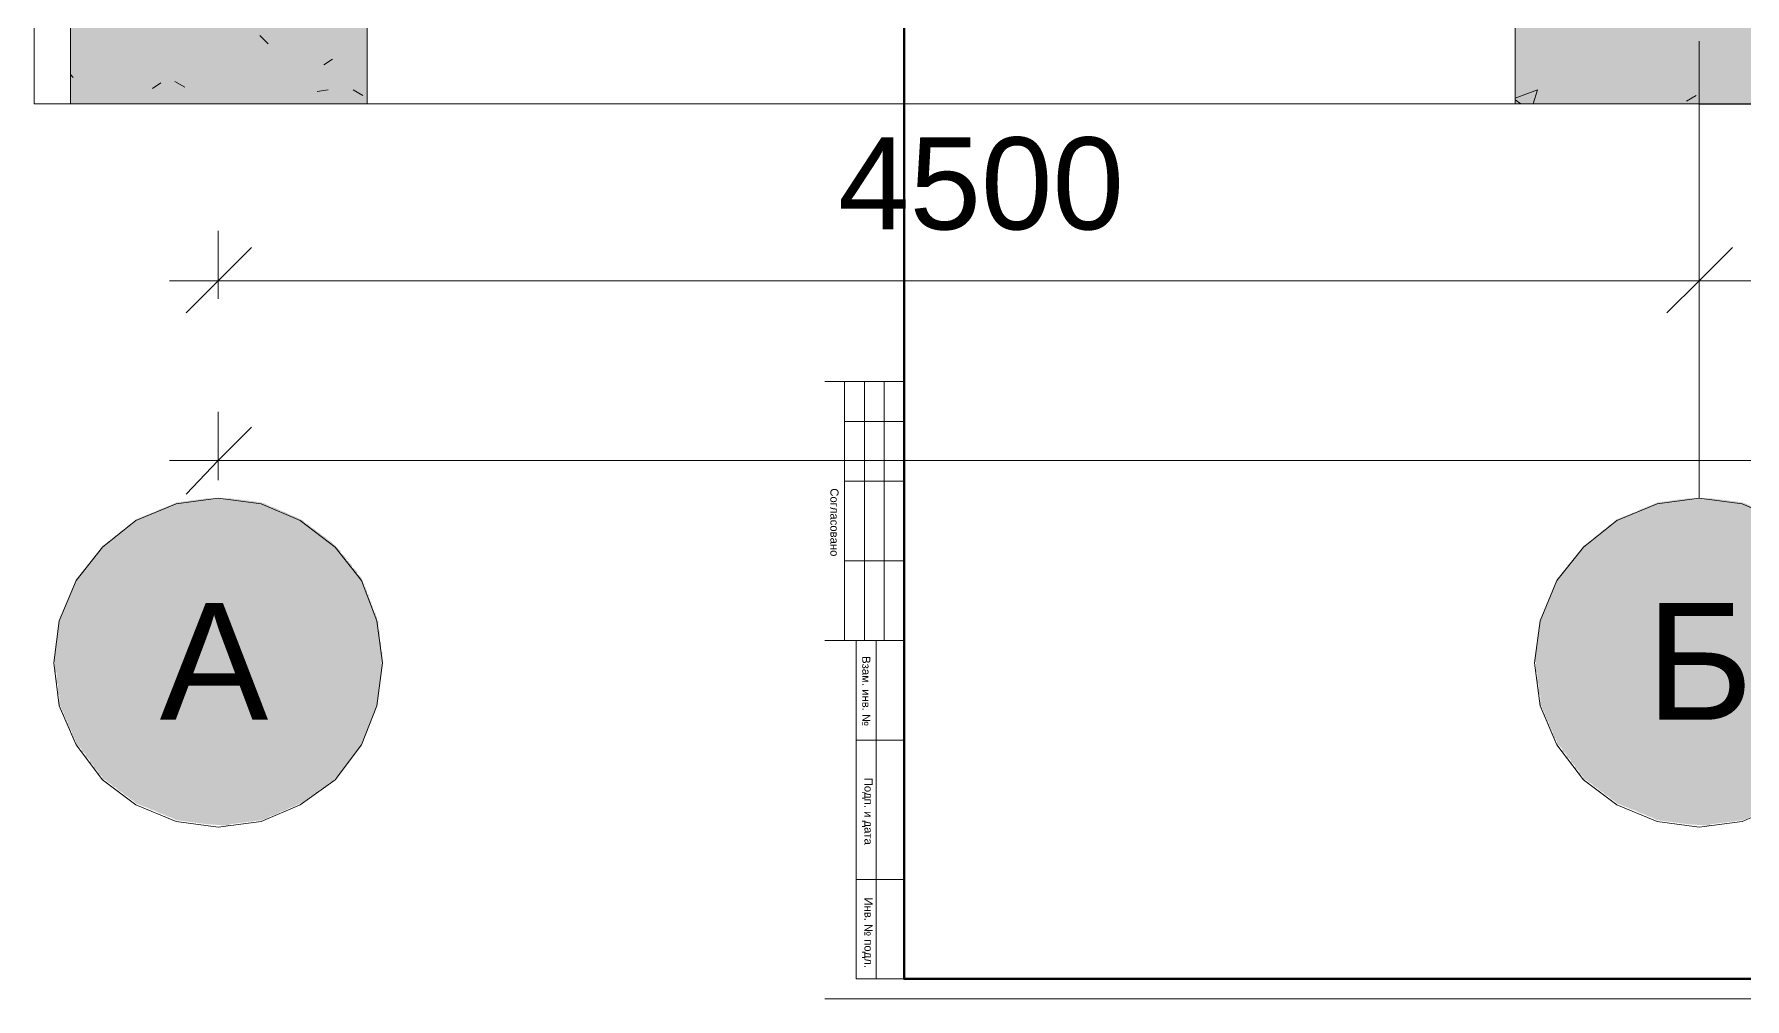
# Model space of a CAD drawing. Header units: millimetres. Extents: x -6983 to 114033, y -5968 to 36007.
# Drawn here: x 71919 to 77117, y -2716 to 214 of the extents above; entities that cross this region are included whole.
import ezdxf

# ---------------------------------------------------------------- set-up
doc = ezdxf.new("R2010")
doc.units = ezdxf.units.MM
doc.layers.add('PDF _Геометрия', color=7, linetype='Continuous')
doc.layers.add('PDF _Текст', color=7, linetype='Continuous')
doc.layers.add('PDF _Сплошная заливка', color=7, linetype='Continuous', true_color=0xffffff)
doc.styles.add('PDF Arial', font='arial.ttf')

msp = doc.modelspace()

# ---------------------------------------------------------------- hatches: boundary and pattern name
at = {"layer": 'PDF _Сплошная заливка', "transparency": 33554559}
for points in [[(72028.9, 302.9), (72028.9, 2.4), (72930.6, 2.4), (72930.6, 302.9)], [(76418.9, 302.9), (76418.9, 2.4), (77320.6, 2.4), (77320.6, 302.9)], [(72579.3, -1204.1), (72511.5, -1195.7), (72448, -1195.7), (72414.2, -1199.9), (72384.5, -1204.1), (72350.7, -1208.4), (72333.7, -1216.8), (72321, -1221.1), (72312.6, -1225.3), (72299.9, -1229.5), (72282.9, -1238), (72270.2, -1242.2), (72261.8, -1246.5), (72249.1, -1250.7), (72240.6, -1254.9), (72227.9, -1259.2), (72215.2, -1271.9), (72206.7, -1276.1), (72194, -1288.8), (72185.6, -1293), (72172.9, -1305.7), (72164.4, -1310), (72151.7, -1322.7), (72143.2, -1326.9), (72134.8, -1335.4), (72126.3, -1339.6), (72122.1, -1348.1), (72113.6, -1356.5), (72109.4, -1365), (72096.7, -1377.7), (72092.4, -1386.2), (72079.7, -1398.9), (72075.5, -1407.3), (72062.8, -1420), (72058.6, -1428.5), (72045.9, -1441.2), (72041.6, -1453.9), (72037.4, -1462.4), (72033.2, -1475.1), (72028.9, -1483.5), (72024.7, -1496.2), (72016.2, -1513.2), (72012, -1525.9), (72007.8, -1534.3), (72003.5, -1547), (71995.1, -1564), (71990.8, -1597.8), (71986.6, -1627.5), (71982.4, -1661.3), (71978.1, -1691), (71982.4, -1695.2), (71982.4, -1724.8), (71986.6, -1724.8), (71986.6, -1758.7), (71990.8, -1758.7), (71990.8, -1792.6), (71995.1, -1792.6), (71995.1, -1826.4), (71999.3, -1826.4), (71999.3, -1834.9), (72003.5, -1834.9), (72003.5, -1843.4), (72007.8, -1843.4), (72007.8, -1856.1), (72012, -1856.1), (72012, -1864.5), (72016.2, -1864.5), (72016.2, -1873), (72020.5, -1873), (72020.5, -1885.7), (72024.7, -1885.7), (72024.7, -1894.2), (72028.9, -1894.2), (72028.9, -1902.6), (72033.2, -1902.6), (72033.2, -1915.3), (72037.4, -1915.3), (72037.4, -1923.8), (72041.6, -1923.8), (72041.6, -1932.3), (72045.9, -1932.3), (72045.9, -1945), (72050.1, -1945), (72062.8, -1957.7), (72062.8, -1966.1), (72067, -1966.1), (72075.5, -1974.6), (72075.5, -1983.1), (72079.7, -1983.1), (72088.2, -1991.5), (72088.2, -2000), (72092.4, -2000), (72100.9, -2008.5), (72100.9, -2016.9), (72105.1, -2016.9), (72113.6, -2025.4), (72113.6, -2033.9), (72117.8, -2033.9), (72126.3, -2042.3), (72126.3, -2050.8), (72134.8, -2050.8), (72143.2, -2059.3), (72151.7, -2063.5), (72160.2, -2072), (72168.6, -2076.2), (72177.1, -2084.7), (72185.6, -2088.9), (72194, -2097.4), (72202.5, -2101.6), (72211, -2110.1), (72219.4, -2114.3), (72227.9, -2122.8), (72240.6, -2127), (72249.1, -2131.2), (72261.8, -2135.5), (72270.2, -2139.7), (72282.9, -2143.9), (72299.9, -2152.4), (72312.6, -2156.6), (72321, -2160.9), (72333.7, -2165.1), (72350.7, -2173.6), (72384.5, -2177.8), (72414.2, -2182), (72448, -2186.3), (72511.5, -2190.5), (72511.5, -2186.3), (72579.3, -2177.8), (72608.9, -2173.6), (72621.6, -2169.3), (72638.5, -2160.9), (72651.2, -2156.6), (72668.2, -2148.2), (72680.9, -2143.9), (72697.8, -2135.5), (72710.5, -2131.2), (72735.9, -2118.5), (72740.1, -2114.3), (72748.6, -2110.1), (72757.1, -2101.6), (72765.5, -2097.4), (72769.8, -2093.1), (72778.2, -2088.9), (72786.7, -2080.4), (72795.2, -2076.2), (72799.4, -2072), (72807.9, -2067.7), (72816.3, -2059.3), (72824.8, -2055), (72846, -2033.9), (72850.2, -2025.4), (72858.7, -2016.9), (72862.9, -2008.5), (72871.4, -2000), (72875.6, -1991.5), (72884.1, -1983.1), (72888.3, -1974.6), (72896.8, -1966.1), (72901, -1957.7), (72909.5, -1949.2), (72917.9, -1932.3), (72922.2, -1919.6), (72926.4, -1911.1), (72930.6, -1898.4), (72934.9, -1889.9), (72939.1, -1877.2), (72943.3, -1868.8), (72947.6, -1856.1), (72951.8, -1847.6), (72960.3, -1822.2), (72964.5, -1792.6), (72973, -1724.8), (72977.2, -1661.3), (72973, -1661.3), (72973, -1631.7), (72968.7, -1631.7), (72968.7, -1597.8), (72964.5, -1597.8), (72964.5, -1568.2), (72960.3, -1568.2), (72960.3, -1555.5), (72956, -1555.5), (72956, -1542.8), (72951.8, -1542.8), (72951.8, -1534.3), (72947.6, -1534.3), (72947.6, -1521.6), (72943.3, -1521.6), (72943.3, -1508.9), (72939.1, -1508.9), (72939.1, -1500.5), (72934.9, -1500.5), (72934.9, -1487.8), (72930.6, -1487.8), (72930.6, -1475.1), (72926.4, -1475.1), (72926.4, -1466.6), (72922.2, -1466.6), (72922.2, -1453.9), (72917.9, -1453.9), (72917.9, -1445.4), (72913.7, -1445.4), (72913.7, -1437), (72905.2, -1428.5), (72901, -1428.5), (72901, -1420), (72888.3, -1407.3), (72884.1, -1407.3), (72884.1, -1398.9), (72871.4, -1386.2), (72867.1, -1386.2), (72867.1, -1377.7), (72854.4, -1365), (72850.2, -1365), (72850.2, -1356.5), (72820.6, -1326.9), (72812.1, -1322.7), (72803.6, -1314.2), (72795.2, -1310), (72786.7, -1301.5), (72778.2, -1297.3), (72769.8, -1288.8), (72761.3, -1284.6), (72752.8, -1276.1), (72744.4, -1271.9), (72735.9, -1263.4), (72710.5, -1250.7), (72697.8, -1246.5), (72680.9, -1238), (72668.2, -1233.8), (72651.2, -1225.3), (72638.5, -1221.1), (72621.6, -1212.6), (72608.9, -1208.4)], [(77079.3, -1204.1), (77011.5, -1195.7), (76948, -1195.7), (76914.2, -1199.9), (76884.5, -1204.1), (76850.7, -1208.4), (76833.7, -1216.8), (76821, -1221.1), (76812.6, -1225.3), (76799.9, -1229.5), (76782.9, -1238), (76770.2, -1242.2), (76761.8, -1246.5), (76749.1, -1250.7), (76740.6, -1254.9), (76727.9, -1259.2), (76715.2, -1271.9), (76706.7, -1276.1), (76694, -1288.8), (76685.6, -1293), (76672.9, -1305.7), (76664.4, -1310), (76651.7, -1322.7), (76643.2, -1326.9), (76634.8, -1335.4), (76626.3, -1339.6), (76622.1, -1348.1), (76613.6, -1356.5), (76609.4, -1365), (76596.7, -1377.7), (76592.4, -1386.2), (76579.7, -1398.9), (76575.5, -1407.3), (76562.8, -1420), (76558.6, -1428.5), (76545.9, -1441.2), (76541.6, -1453.9), (76537.4, -1462.4), (76533.2, -1475.1), (76528.9, -1483.5), (76524.7, -1496.2), (76516.2, -1513.2), (76512, -1525.9), (76507.8, -1534.3), (76503.5, -1547), (76495.1, -1564), (76490.8, -1597.8), (76486.6, -1627.5), (76482.4, -1661.3), (76478.1, -1691), (76482.4, -1695.2), (76482.4, -1724.8), (76486.6, -1724.8), (76486.6, -1758.7), (76490.8, -1758.7), (76490.8, -1792.6), (76495.1, -1792.6), (76495.1, -1826.4), (76499.3, -1826.4), (76499.3, -1834.9), (76503.5, -1834.9), (76503.5, -1843.4), (76507.8, -1843.4), (76507.8, -1856.1), (76512, -1856.1), (76512, -1864.5), (76516.2, -1864.5), (76516.2, -1873), (76520.5, -1873), (76520.5, -1885.7), (76524.7, -1885.7), (76524.7, -1894.2), (76528.9, -1894.2), (76528.9, -1902.6), (76533.2, -1902.6), (76533.2, -1915.3), (76537.4, -1915.3), (76537.4, -1923.8), (76541.6, -1923.8), (76541.6, -1932.3), (76545.9, -1932.3), (76545.9, -1945), (76550.1, -1945), (76562.8, -1957.7), (76562.8, -1966.1), (76567, -1966.1), (76575.5, -1974.6), (76575.5, -1983.1), (76579.7, -1983.1), (76588.2, -1991.5), (76588.2, -2000), (76592.4, -2000), (76600.9, -2008.5), (76600.9, -2016.9), (76605.1, -2016.9), (76613.6, -2025.4), (76613.6, -2033.9), (76617.8, -2033.9), (76626.3, -2042.3), (76626.3, -2050.8), (76634.8, -2050.8), (76643.2, -2059.3), (76651.7, -2063.5), (76660.2, -2072), (76668.6, -2076.2), (76677.1, -2084.7), (76685.6, -2088.9), (76694, -2097.4), (76702.5, -2101.6), (76711, -2110.1), (76719.4, -2114.3), (76727.9, -2122.8), (76740.6, -2127), (76749.1, -2131.2), (76761.8, -2135.5), (76770.2, -2139.7), (76782.9, -2143.9), (76799.9, -2152.4), (76812.6, -2156.6), (76821, -2160.9), (76833.7, -2165.1), (76850.7, -2173.6), (76884.5, -2177.8), (76914.2, -2182), (76948, -2186.3), (77011.5, -2190.5), (77011.5, -2186.3), (77079.3, -2177.8), (77108.9, -2173.6), (77121.6, -2169.3), (77138.5, -2160.9), (77151.2, -2156.6), (77168.2, -2148.2), (77180.9, -2143.9), (77197.8, -2135.5), (77210.5, -2131.2), (77235.9, -2118.5), (77240.1, -2114.3), (77248.6, -2110.1), (77257.1, -2101.6), (77265.5, -2097.4), (77269.8, -2093.1), (77278.2, -2088.9), (77286.7, -2080.4), (77295.2, -2076.2), (77299.4, -2072), (77307.9, -2067.7), (77316.3, -2059.3), (77324.8, -2055), (77346, -2033.9), (77350.2, -2025.4), (77358.7, -2016.9), (77362.9, -2008.5), (77371.4, -2000), (77375.6, -1991.5), (77384.1, -1983.1), (77388.3, -1974.6), (77396.8, -1966.1), (77401, -1957.7), (77409.5, -1949.2), (77417.9, -1932.3), (77422.2, -1919.6), (77426.4, -1911.1), (77430.6, -1898.4), (77434.9, -1889.9), (77439.1, -1877.2), (77443.3, -1868.8), (77447.6, -1856.1), (77451.8, -1847.6), (77460.3, -1822.2), (77464.5, -1792.6), (77473, -1724.8), (77477.2, -1661.3), (77473, -1661.3), (77473, -1631.7), (77468.7, -1631.7), (77468.7, -1597.8), (77464.5, -1597.8), (77464.5, -1568.2), (77460.3, -1568.2), (77460.3, -1555.5), (77456, -1555.5), (77456, -1542.8), (77451.8, -1542.8), (77451.8, -1534.3), (77447.6, -1534.3), (77447.6, -1521.6), (77443.3, -1521.6), (77443.3, -1508.9), (77439.1, -1508.9), (77439.1, -1500.5), (77434.9, -1500.5), (77434.9, -1487.8), (77430.6, -1487.8), (77430.6, -1475.1), (77426.4, -1475.1), (77426.4, -1466.6), (77422.2, -1466.6), (77422.2, -1453.9), (77417.9, -1453.9), (77417.9, -1445.4), (77413.7, -1445.4), (77413.7, -1437), (77405.2, -1428.5), (77401, -1428.5), (77401, -1420), (77388.3, -1407.3), (77384.1, -1407.3), (77384.1, -1398.9), (77371.4, -1386.2), (77367.1, -1386.2), (77367.1, -1377.7), (77354.4, -1365), (77350.2, -1365), (77350.2, -1356.5), (77320.6, -1326.9), (77312.1, -1322.7), (77303.6, -1314.2), (77295.2, -1310), (77286.7, -1301.5), (77278.2, -1297.3), (77269.8, -1288.8), (77261.3, -1284.6), (77252.8, -1276.1), (77244.4, -1271.9), (77235.9, -1263.4), (77210.5, -1250.7), (77197.8, -1246.5), (77180.9, -1238), (77168.2, -1233.8), (77151.2, -1225.3), (77138.5, -1221.1), (77121.6, -1212.6), (77108.9, -1208.4)], [(72299.9, -1373.5), (72299.9, -1974.6), (72621.6, -1974.6), (72621.6, -1373.5)], [(76816.8, -1373.5), (76816.8, -1974.6), (77100.4, -1974.6), (77100.4, -1373.5)]]:
    msp.add_hatch(color=256, dxfattribs=at).paths.add_polyline_path(points)

# ---------------------------------------------------------------- linework, layer by layer
msp.add_line((76977.7, 2.4), (81477.7, 2.4))
at = {"layer": 'PDF _Геометрия', "lineweight": 9}
for points in [[(74321.5, 2363.6), (81505.5, 2363.6), (81505.5, -2716.3), (74321.5, -2716.3)], [(72028.9, 302.9), (71918.9, 302.9), (71918.9, 2.4), (72028.9, 2.4)], [(72820.6, 2.4), (81028.9, 2.4), (81028.9, 302.9), (81930.6, 302.9), (81930.6, 2.4)], [(72604.7, 209.8), (72630.1, 184.4)], [(72799.4, 120.9), (72824.8, 137.8)], [(72028.9, 91.3), (72037.4, 82.8)], [(72278.7, 48.9), (72304.1, 65.9)], [(72346.4, 70.1), (72376.1, 53.2)], [(72778.2, 40.5), (72812.1, 44.7)], [(72888.3, 44.7), (72917.9, 27.8)], [(76418.9, 2.4), (72930.6, 2.4)], [(76418.9, 19.3), (76486.6, 44.7), (76473.9, 2.4)], [(76418.9, 15.1), (76435.8, 2.4)], [(76939.6, 10.8), (76969.2, 27.8)], [(72477.7, -590.3), (72477.7, -535.3), (72477.7, -382.9)], [(76977.7, -590.3), (76977.7, -535.3), (76977.7, -382.9)], [(72329.5, -535.3), (76977.7, -535.3), (81477.7, -535.3), (85977.7, -535.3), (88979.1, -535.3), (91980.5, -535.3), (94080.2, -535.3), (95879.4, -535.3), (97077.2, -535.3), (99028.8, -535.3)], [(74441.4, -841.5), (74441.4, -1628.1)], [(74501.8, -841.5), (74501.8, -1628.1)], [(72477.7, -1140.6), (72477.7, -1081.4), (72477.7, -933.2)], [(72329.5, -1081.4), (99028.8, -1081.4)], [(74477.7, -1628.1), (74477.7, -2655.8)]]:
    msp.add_lwpolyline(points, dxfattribs=at)
at = {"layer": 'PDF _Геометрия', "lineweight": 50}
msp.add_lwpolyline([(81445.1, -2655.8), (81445.1, 2303.2), (74562.2, 2303.2), (74562.2, -2655.8)], close=True, dxfattribs=at)
at = {"layer": 'PDF _Геометрия', "lineweight": 18}
msp.add_lwpolyline([(72930.6, 302.9), (72930.6, 2.4), (72028.9, 2.4), (72028.9, 302.9), (72930.6, 302.9), (76418.9, 302.9), (77320.6, 302.9), (77320.6, 2.4), (76418.9, 2.4), (76418.9, 302.9)], dxfattribs=at)
at = {"layer": 'PDF _Геометрия', "lineweight": 20}
for points in [[(76977.7, -1195.7), (76977.7, 192.9)], [(74562.2, -841.5), (74321.5, -841.5)], [(74380.9, -841.5), (74380.9, -1628.1)], [(74380.9, -962.4), (74562.2, -962.4)], [(74380.9, -1144.2), (74562.2, -1144.2)], [(74380.9, -1385.9), (74562.2, -1385.9)], [(74562.2, -1628.1), (74321.5, -1628.1)], [(74416.8, -1628.1), (74416.8, -2655.8), (74562.2, -2655.8)], [(74416.8, -1930.2), (74562.2, -1930.2)], [(74416.8, -2353.7), (74562.2, -2353.7)]]:
    msp.add_lwpolyline(points, dxfattribs=at)
at = {"layer": 'PDF _Геометрия', "lineweight": 35}
for points in [[(72579.3, -433.7), (72477.7, -535.3), (72380.3, -632.6)], [(77079.3, -433.7), (76977.7, -535.3), (76880.3, -632.6)], [(72579.3, -979.8), (72477.7, -1081.4), (72380.3, -1183)]]:
    msp.add_lwpolyline(points, dxfattribs=at)
at = {"layer": 'PDF _Геометрия', "lineweight": 20}
for points in [[(71978.1, -1695.2), (71995.1, -1826.4), (72045.9, -1945), (72126.3, -2050.8), (72227.9, -2127), (72350.7, -2177.8), (72477.7, -2194.7), (72608.9, -2177.8), (72727.4, -2127), (72833.3, -2050.8), (72913.7, -1945), (72960.3, -1826.4), (72977.2, -1695.2), (72960.3, -1568.2), (72913.7, -1445.4), (72833.3, -1343.8), (72727.4, -1263.4), (72608.9, -1212.6), (72477.7, -1195.7), (72350.7, -1212.6), (72227.9, -1263.4), (72126.3, -1343.8), (72045.9, -1445.4), (71995.1, -1568.2)], [(76478.1, -1695.2), (76495.1, -1826.4), (76545.9, -1945), (76626.3, -2050.8), (76727.9, -2127), (76850.7, -2177.8), (76977.7, -2194.7), (77108.9, -2177.8), (77227.4, -2127), (77333.3, -2050.8), (77413.7, -1945), (77460.3, -1826.4), (77477.2, -1695.2), (77460.3, -1568.2), (77413.7, -1445.4), (77333.3, -1343.8), (77227.4, -1263.4), (77108.9, -1212.6), (76977.7, -1195.7), (76850.7, -1212.6), (76727.9, -1263.4), (76626.3, -1343.8), (76545.9, -1445.4), (76495.1, -1568.2)]]:
    msp.add_lwpolyline(points, close=True, dxfattribs=at)

# ---------------------------------------------------------------- texts
at = {"layer": 'PDF _Текст', "attachment_point": 7, "style": 'PDF Arial'}
for s, insert, char_height in [('4500', (74361.5, -382.9), 279.61), ('А', (72299.9, -1868.8), 354.6), ('Б', (76816.8, -1868.8), 354.6)]:
    msp.add_mtext(s, dxfattribs=dict(at, insert=insert, char_height=char_height))
at = {"layer": 'PDF _Текст', "char_height": 24.554, "attachment_point": 7, "rotation": 270, "style": 'PDF Arial'}
for s, insert in [('Согласовано', (74337.9, -1165.4)), ('Взам. инв. №', (74434.7, -1675.4)), ('Подп. и дата', (74434.7, -2044.7)), ('Инв. № подл.', (74434.7, -2408.3))]:
    msp.add_mtext(s, dxfattribs=dict(at, insert=insert))

doc.saveas('drawing.dxf')
